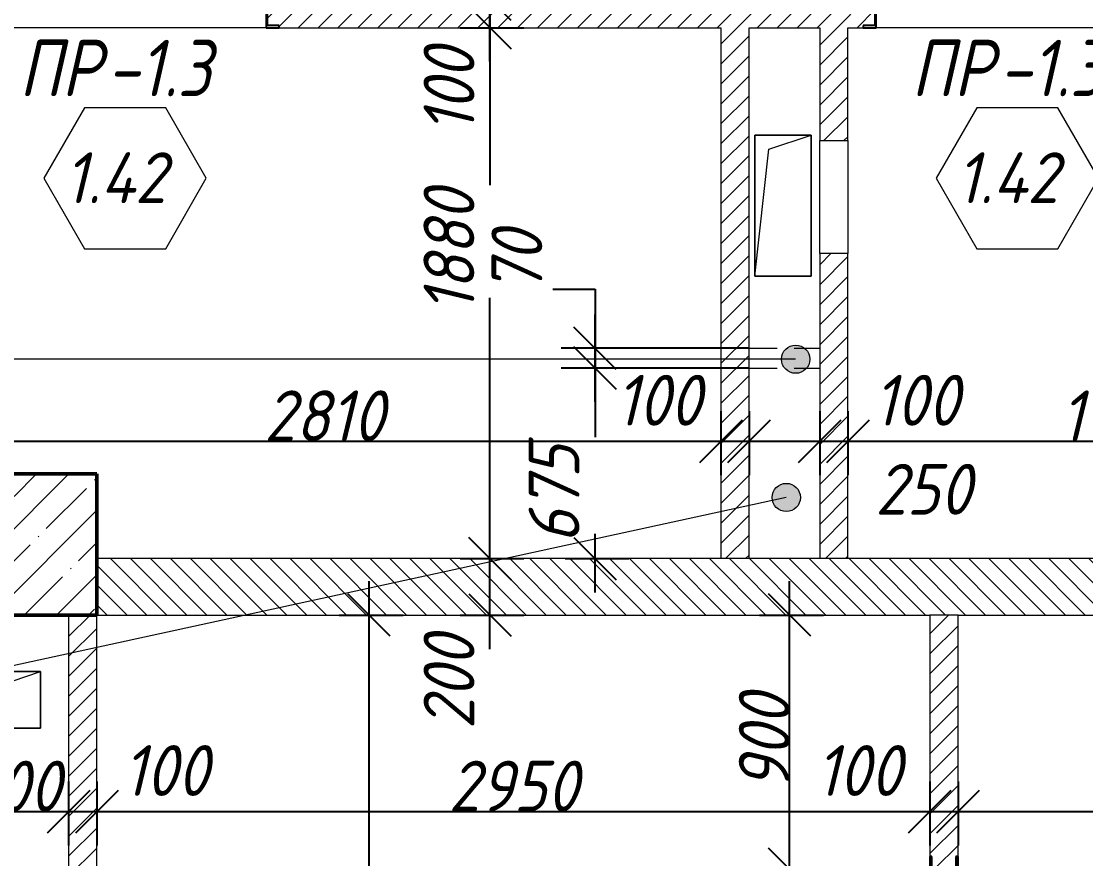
# Model space of a CAD drawing. Header units: millimetres. Extents: x -401725 to 250493, y 305116 to 802890.
# Drawn here: x -97068 to -93298, y 621535 to 624500 of the extents above; entities that cross this region are included whole.
import ezdxf

# ---------------------------------------------------------------- set-up
doc = ezdxf.new("R2010")
doc.units = ezdxf.units.MM
doc.linetypes.add('200_ШТРИХ_ш1п0_6_', pattern=[160, 100, -60])
for name, color, linetype, lineweight in [('A-____-____-DIMS', 7, 'Continuous', 9), ('A-DOOR-____-IDEN', 7, 'Continuous', 9), ('A-FLOR-____-OTLN', 7, 'Continuous', 9), ('A-GENM-____-IDEN', 7, 'Continuous', 9), ('A-GENM-____-MCUT', 7, 'Continuous', 25), ('A-GENM-____-OTLN', 7, 'Continuous', 9), ('A-GENM-____-OTLN-1', 7, 'Continuous', 25), ('A-WALL-FNSH-MCUT-1', 7, 'Continuous', 9), ('G-____-____-TEXT', 7, 'Continuous', 9), ('S-COLS-____-MCUT', 7, 'Continuous', 50), ('S-COLS-____-OTLN', 7, 'Continuous', 9)]:
    doc.layers.add(name, color=color, linetype=linetype, lineweight=lineweight)
for name, color, linetype, lineweight, true_color in [('A-DETL-____-OTLN-11', 7, '200_ШТРИХ_ш1п0_6_', 9, 0x000000), ('A-WALL-____-MCUT-4', 7, 'Continuous', 13, 0x000000), ('A-WALL-____-MCUT-8', 7, 'Continuous', 13, 0x000000), ('A-WALL-____-PATT-3', 9, 'Continuous', 9, 0x808080), ('A-WALL-____-PATT-4', 9, 'Continuous', 9, 0x808080), ('I-WALL-____-OTLN-2', 7, 'Continuous', 9, 0x000000)]:
    doc.layers.add(name, color=color, linetype=linetype, lineweight=lineweight, true_color=true_color)
doc.styles.add('ISOCPEUR_I_10', font='isocpeui.ttf', dxfattribs={"width": 0.9, "height": 180})
doc.styles.add('ISOCPEUR_I_14', font='isocpeui.ttf', dxfattribs={"width": 0.9, "height": 180})
doc.styles.add('ISOCPEUR_I_2', font='isocpeui.ttf', dxfattribs={"width": 0.85, "height": 2.3})
doc.dimstyles.new('ISO-1_8_0_9К_СРЕДНИЙ_Кладочные_4', dxfattribs={"dimscale": 304.8, "dimtxt": 179.276612, "dimasz": 0.492126, "dimexe": 0.393701, "dimexo": 0, "dimgap": 0, "dimtad": 1, "dimdec": 3, "dimrnd": 0.001, "dimdsep": 46, "dimtxsty": 'ISOCPEUR_I_10', "dimblk1": 'OBLIQUE', "dimblk2": 'OBLIQUE', "dimsah": 1, "dimcen": 0.09, "dimdle": 0.393701, "dimazin": 0, "dimtfac": 1, "dimtdec": 4, "dimtix": 1, "dimtmove": 1, "dimatfit": 3, "dimfxl": 1, "dimtvp": 1, "dimtolj": 1, "dimtzin": 0, "dimarcsym": 2})
doc.dimstyles.new('ISO-1_8_0_9К_СРЕДНИЙ_Кладочные_5', dxfattribs={"dimscale": 304.8, "dimtxt": 179.276612, "dimasz": 0.492126, "dimexe": 0.393701, "dimexo": 0, "dimgap": 0, "dimtad": 1, "dimdec": 3, "dimrnd": 0.001, "dimdsep": 46, "dimtxsty": 'ISOCPEUR_I_10', "dimblk1": 'OBLIQUE', "dimblk2": 'OBLIQUE', "dimsah": 1, "dimcen": 0.09, "dimdle": 0.393701, "dimazin": 0, "dimtfac": 1, "dimtdec": 4, "dimtix": 1, "dimtmove": 2, "dimatfit": 3, "dimfxl": 1, "dimtvp": 1, "dimtolj": 1, "dimtzin": 0, "dimarcsym": 2})
doc.dimstyles.new('ISO-1_8_0_9К_СРЕДНИЙ_Кладочные_6', dxfattribs={"dimscale": 304.8, "dimtxt": 179.276612, "dimasz": 0.492126, "dimexe": 0.393701, "dimexo": 0, "dimgap": 0, "dimtad": 1, "dimdec": 3, "dimrnd": 0.001, "dimdsep": 46, "dimtxsty": 'ISOCPEUR_I_14', "dimblk1": 'OBLIQUE', "dimblk2": 'OBLIQUE', "dimsah": 1, "dimcen": 0.09, "dimdle": 0.393701, "dimazin": 0, "dimtfac": 1, "dimtdec": 4, "dimtix": 1, "dimtmove": 0, "dimatfit": 3, "dimfxl": 1, "dimtvp": 1, "dimtolj": 1, "dimtzin": 0, "dimarcsym": 2})
doc.dimstyles.new('ISO-1_8_0_9К_СРЕДНИЙ_Кладочные_9', dxfattribs={"dimscale": 304.8, "dimtxt": 179.276612, "dimasz": 0.492126, "dimexe": 0.393701, "dimexo": 0, "dimgap": 0, "dimtad": 1, "dimdec": 3, "dimrnd": 0.001, "dimdsep": 46, "dimtxsty": 'ISOCPEUR_I_14', "dimblk1": 'OBLIQUE', "dimblk2": 'OBLIQUE', "dimsah": 1, "dimcen": 0.09, "dimdle": 0.393701, "dimazin": 0, "dimtfac": 1, "dimtdec": 4, "dimtix": 1, "dimtmove": 1, "dimatfit": 3, "dimfxl": 1, "dimtvp": 1, "dimtolj": 1, "dimtzin": 0, "dimarcsym": 2})
pattern_1 = [(45, (-175000.736, 544716.51), (-35.35534, 35.35534), [])]

# ---------------------------------------------------------------- blocks, each defined once
blk = doc.blocks.new('BSC_Колонна _Прямоугольная - 500х700-V169-АР1_Кладочный план 1 этажа в осях 1-64_Ю-ЯЯ')
at = {"layer": 'S-COLS-____-OTLN'}
h = blk.add_hatch(dxfattribs=at)
h.set_pattern_fill('FP_174', color=256, style=0, pattern_type=2)
h.set_pattern_definition([(315, (-77931.04, 77850), (114.04925, 114.04925), []), (315, (-77931.04, 77735.95), (114.04925, 114.04925), [201.613, -40.323, 3.353, -36.97])])
h.paths.add_polyline_path([(-250, 350), (-250, -350), (250, -350), (250, 350)], flags=0)
at = {"layer": 'S-COLS-____-MCUT'}
for p, q in [((250, 350), (-250, 350)), ((-250, 350), (-250, -350)), ((250, -350), (250, 350)), ((-250, -350), (250, -350))]:
    blk.add_line(p, q, dxfattribs=at)
blk = doc.blocks.new('154_Стойка_СКБ_Швеллер - СМ-2230_100-28218823-АР1_Кладочный план 1 этажа в осях 1-64_Ю-ЯЯ')
at = {"layer": 'A-GENM-____-MCUT'}
for p, q in [((171, 50), (125, 50)), ((125, 50), (125, -50)), ((129.5, 42.4), (171, 42.4)), ((129.5, -42.4), (129.5, 42.4)), ((171, 42.4), (171, 50)), ((125, -50), (171, -50)), ((171, -42.4), (129.5, -42.4)), ((171, -50), (171, -42.4))]:
    blk.add_line(p, q, dxfattribs=at)
blk = doc.blocks.new('AR_Отверстие прямоугольное _в плите_ - AR_Отверстие прямоугольное _в плите_-V195-АР1_Кладочный план 1 этажа в осях 1-64_Ю-ЯЯ')
at = {"layer": 'A-GENM-____-OTLN'}
for p, q in [((100, 250), (-100, 250)), ((-100, 250), (-100, -250)), ((-50, 200), (100, 250)), ((100, -250), (100, 250)), ((-100, -250), (-50, 200)), ((-100, -250), (100, -250))]:
    blk.add_line(p, q, dxfattribs=at)
blk = doc.blocks.new('AR_Отверстие прямоугольное _в плите_ - AR_Отверстие прямоугольное _в плите_-30458127-АР1_Кладочный план 1 этажа в осях 1-64_Ю-ЯЯ')
at = {"layer": 'A-GENM-____-OTLN'}
for p, q in [((100, 100), (-100, 100)), ((-100, 100), (-100, -100)), ((-50, 50), (100, 100)), ((100, -100), (100, 100)), ((-100, -100), (-50, 50)), ((-100, -100), (100, -100))]:
    blk.add_line(p, q, dxfattribs=at)
blk = doc.blocks.new('Марка проема - марка проема-27336095-АР1_Кладочный план 1 этажа в осях 1-64_Ю-ЯЯ')
at = {"layer": 'A-DOOR-____-IDEN'}
for p, q in [((-1.439, 0.159), (-2.877, -2.333)), ((1.439, 0.159), (-1.439, 0.159)), ((2.877, -2.333), (1.439, 0.159)), ((-2.877, -2.333), (-1.439, -4.825)), ((1.439, -4.825), (2.877, -2.333)), ((-1.439, -4.825), (1.439, -4.825))]:
    blk.add_line(p, q, dxfattribs=at)
blk = doc.blocks.new('_Oblique')
at = {"color": 0, "linetype": 'ByBlock', "lineweight": -2}
blk.add_line((-0.5, -0.5), (0.5, 0.5), dxfattribs=at)
blk = doc.blocks.new('*D12737')
at = {"layer": 'A-____-____-DIMS', "color": 0, "lineweight": -2, "transparency": 16777216}
for p, q in [((-97400.7, 623119.4), (-97400.7, 622893.3)), ((-94590.7, 623119.4), (-94590.7, 622893.3)), ((-97520.7, 623013.3), (-94470.7, 623013.3))]:
    blk.add_line(p, q, dxfattribs=at)
at = {"layer": 'Defpoints', "color": 0, "transparency": 16777216}
for p in [(-97400.7, 623119.4), (-94590.7, 623119.4), (-94590.7, 623013.3)]:
    blk.add_point(p, dxfattribs=at)
at = {"layer": 'A-____-____-DIMS', "color": 0, "lineweight": -2, "transparency": 16777216, "xscale": 150, "yscale": 150, "zscale": 150, "rotation": 180}
blk.add_blockref('_Oblique', (-97400.7, 623013.3), dxfattribs=at)
at = {"layer": 'A-____-____-DIMS', "color": 0, "lineweight": -2, "transparency": 16777216, "xscale": 150, "yscale": 150, "zscale": 150}
blk.add_blockref('_Oblique', (-94590.7, 623013.3), dxfattribs=at)
at = {"layer": 'A-____-____-DIMS', "color": 0, "transparency": 16777216, "insert": (-95995.7, 623103.3), "char_height": 180, "width": 504.733, "attachment_point": 5, "style": 'ISOCPEUR_I_14'}
blk.add_mtext('\\A1;2810', dxfattribs=at)
blk = doc.blocks.new('*D12738')
at = {"layer": 'A-____-____-DIMS', "color": 0, "lineweight": -2, "transparency": 16777216}
for p, q in [((-94590.7, 623119.4), (-94590.7, 622893.3)), ((-94490.7, 623119.4), (-94490.7, 622893.3)), ((-94710.7, 623013.3), (-94370.7, 623013.3))]:
    blk.add_line(p, q, dxfattribs=at)
at = {"layer": 'Defpoints', "color": 0, "transparency": 16777216}
for p in [(-94590.7, 623119.4), (-94490.7, 623119.4), (-94490.7, 623013.3)]:
    blk.add_point(p, dxfattribs=at)
at = {"layer": 'A-____-____-DIMS', "color": 0, "lineweight": -2, "transparency": 16777216, "xscale": 150, "yscale": 150, "zscale": 150, "rotation": 180}
blk.add_blockref('_Oblique', (-94590.7, 623013.3), dxfattribs=at)
at = {"layer": 'A-____-____-DIMS', "color": 0, "lineweight": -2, "transparency": 16777216, "xscale": 150, "yscale": 150, "zscale": 150}
blk.add_blockref('_Oblique', (-94490.7, 623013.3), dxfattribs=at)
at = {"layer": 'A-____-____-DIMS', "color": 0, "transparency": 16777216, "insert": (-94964, 623248.5), "char_height": 180, "width": 368.207, "attachment_point": 1, "line_spacing_factor": 1.149209, "style": 'ISOCPEUR_I_10'}
blk.add_mtext('\\A1;100', dxfattribs=at)
blk = doc.blocks.new('*D12739')
at = {"layer": 'A-____-____-DIMS', "color": 0, "lineweight": -2, "transparency": 16777216}
for p, q in [((-94490.7, 623119.4), (-94490.7, 622893.3)), ((-94240.7, 623119.4), (-94240.7, 622893.3)), ((-94610.7, 623013.3), (-94120.7, 623013.3))]:
    blk.add_line(p, q, dxfattribs=at)
at = {"layer": 'Defpoints', "color": 0, "transparency": 16777216}
for p in [(-94490.7, 623119.4), (-94240.7, 623119.4), (-94240.7, 623013.3)]:
    blk.add_point(p, dxfattribs=at)
at = {"layer": 'A-____-____-DIMS', "color": 0, "lineweight": -2, "transparency": 16777216, "xscale": 150, "yscale": 150, "zscale": 150, "rotation": 180}
blk.add_blockref('_Oblique', (-94490.7, 623013.3), dxfattribs=at)
at = {"layer": 'A-____-____-DIMS', "color": 0, "lineweight": -2, "transparency": 16777216, "xscale": 150, "yscale": 150, "zscale": 150}
blk.add_blockref('_Oblique', (-94240.7, 623013.3), dxfattribs=at)
at = {"layer": 'A-____-____-DIMS', "color": 0, "transparency": 16777216, "insert": (-94044, 622933.3), "char_height": 180, "width": 409.578, "attachment_point": 1, "line_spacing_factor": 1.149209, "style": 'ISOCPEUR_I_10'}
blk.add_mtext('\\A1;250', dxfattribs=at)
blk = doc.blocks.new('*D12740')
at = {"layer": 'A-____-____-DIMS', "color": 0, "lineweight": -2, "transparency": 16777216}
for p, q in [((-94240.7, 623119.4), (-94240.7, 622893.3)), ((-94140.7, 623119.4), (-94140.7, 622893.3)), ((-94360.7, 623013.3), (-94020.7, 623013.3))]:
    blk.add_line(p, q, dxfattribs=at)
at = {"layer": 'Defpoints', "color": 0, "transparency": 16777216}
for p in [(-94240.7, 623119.4), (-94140.7, 623119.4), (-94140.7, 623013.3)]:
    blk.add_point(p, dxfattribs=at)
at = {"layer": 'A-____-____-DIMS', "color": 0, "lineweight": -2, "transparency": 16777216, "xscale": 150, "yscale": 150, "zscale": 150, "rotation": 180}
blk.add_blockref('_Oblique', (-94240.7, 623013.3), dxfattribs=at)
at = {"layer": 'A-____-____-DIMS', "color": 0, "lineweight": -2, "transparency": 16777216, "xscale": 150, "yscale": 150, "zscale": 150}
blk.add_blockref('_Oblique', (-94140.7, 623013.3), dxfattribs=at)
at = {"layer": 'A-____-____-DIMS', "color": 0, "transparency": 16777216, "insert": (-94050.4, 623248.5), "char_height": 180, "width": 368.207, "attachment_point": 1, "line_spacing_factor": 1.149209, "style": 'ISOCPEUR_I_10'}
blk.add_mtext('\\A1;100', dxfattribs=at)
blk = doc.blocks.new('*D12741')
at = {"layer": 'A-____-____-DIMS', "color": 0, "lineweight": -2, "transparency": 16777216}
for p, q in [((-94140.7, 623119.4), (-94140.7, 622893.3)), ((-92200.7, 623119.4), (-92200.7, 622893.3)), ((-94260.7, 623013.3), (-92080.7, 623013.3))]:
    blk.add_line(p, q, dxfattribs=at)
at = {"layer": 'Defpoints', "color": 0, "transparency": 16777216}
for p in [(-94140.7, 623119.4), (-92200.7, 623119.4), (-92200.7, 623013.3)]:
    blk.add_point(p, dxfattribs=at)
at = {"layer": 'A-____-____-DIMS', "color": 0, "lineweight": -2, "transparency": 16777216, "xscale": 150, "yscale": 150, "zscale": 150, "rotation": 180}
blk.add_blockref('_Oblique', (-94140.7, 623013.3), dxfattribs=at)
at = {"layer": 'A-____-____-DIMS', "color": 0, "lineweight": -2, "transparency": 16777216, "xscale": 150, "yscale": 150, "zscale": 150}
blk.add_blockref('_Oblique', (-92200.7, 623013.3), dxfattribs=at)
at = {"layer": 'A-____-____-DIMS', "color": 0, "transparency": 16777216, "insert": (-93170.7, 623103.3), "char_height": 180, "width": 521.281, "attachment_point": 5, "style": 'ISOCPEUR_I_14'}
blk.add_mtext('\\A1;1940', dxfattribs=at)
blk = doc.blocks.new('*D12745')
at = {"layer": 'A-____-____-DIMS', "color": 0, "lineweight": -2, "transparency": 16777216}
for p, q in [((-95408.5, 622277.6), (-95408.5, 622717.6)), ((-95514.6, 622597.6), (-95288.5, 622597.6)), ((-95514.6, 622397.6), (-95288.5, 622397.6))]:
    blk.add_line(p, q, dxfattribs=at)
at = {"layer": 'Defpoints', "color": 0, "transparency": 16777216}
for p in [(-95514.6, 622597.6), (-95408.5, 622597.6), (-95514.6, 622397.6)]:
    blk.add_point(p, dxfattribs=at)
at = {"layer": 'A-____-____-DIMS', "color": 0, "lineweight": -2, "transparency": 16777216, "xscale": 150, "yscale": 150, "zscale": 150}
for p, rotation in [((-95408.5, 622597.6), 90), ((-95408.5, 622397.6), 270)]:
    blk.add_blockref('_Oblique', p, dxfattribs=dict(at, rotation=rotation))
at = {"layer": 'A-____-____-DIMS', "color": 0, "transparency": 16777216, "insert": (-95643.6, 621993.5), "char_height": 180, "width": 409.578, "attachment_point": 1, "rotation": 90, "line_spacing_factor": 1.149209, "style": 'ISOCPEUR_I_10'}
blk.add_mtext('\\A1;200', dxfattribs=at)
blk = doc.blocks.new('*D12746')
at = {"layer": 'A-____-____-DIMS', "color": 0, "lineweight": -2, "transparency": 16777216}
for p, q in [((-95408.5, 624597.6), (-95408.5, 623919.4)), ((-95514.6, 624477.6), (-95288.5, 624477.6)), ((-95408.5, 622477.6), (-95408.5, 623521.4)), ((-95514.6, 622597.6), (-95288.5, 622597.6))]:
    blk.add_line(p, q, dxfattribs=at)
at = {"layer": 'Defpoints', "color": 0, "transparency": 16777216}
for p in [(-95514.6, 624477.6), (-95408.5, 624477.6), (-95514.6, 622597.6)]:
    blk.add_point(p, dxfattribs=at)
at = {"layer": 'A-____-____-DIMS', "color": 0, "lineweight": -2, "transparency": 16777216, "xscale": 150, "yscale": 150, "zscale": 150}
for p, rotation in [((-95408.5, 624477.6), 90), ((-95408.5, 622597.6), 270)]:
    blk.add_blockref('_Oblique', p, dxfattribs=dict(at, rotation=rotation))
at = {"layer": 'A-____-____-DIMS', "color": 0, "transparency": 16777216, "insert": (-95643.6, 623468), "char_height": 180, "width": 504.733, "attachment_point": 1, "rotation": 90, "line_spacing_factor": 1.149209, "style": 'ISOCPEUR_I_10'}
blk.add_mtext('\\A1;1880', dxfattribs=at)
blk = doc.blocks.new('*D12747')
at = {"layer": 'A-____-____-DIMS', "color": 0, "lineweight": -2, "transparency": 16777216}
for p, q in [((-95408.5, 624357.6), (-95408.5, 624697.6)), ((-95514.6, 624577.6), (-95288.5, 624577.6)), ((-95514.6, 624477.6), (-95288.5, 624477.6))]:
    blk.add_line(p, q, dxfattribs=at)
at = {"layer": 'Defpoints', "color": 0, "transparency": 16777216}
for p in [(-95514.6, 624577.6), (-95408.5, 624577.6), (-95514.6, 624477.6)]:
    blk.add_point(p, dxfattribs=at)
at = {"layer": 'A-____-____-DIMS', "color": 0, "lineweight": -2, "transparency": 16777216, "xscale": 150, "yscale": 150, "zscale": 150}
for p, rotation in [((-95408.5, 624577.6), 90), ((-95408.5, 624477.6), 270)]:
    blk.add_blockref('_Oblique', p, dxfattribs=dict(at, rotation=rotation))
at = {"layer": 'A-____-____-DIMS', "color": 0, "transparency": 16777216, "insert": (-95643.6, 624103.2), "char_height": 180, "width": 368.207, "attachment_point": 1, "rotation": 90, "line_spacing_factor": 1.149209, "style": 'ISOCPEUR_I_10'}
blk.add_mtext('\\A1;100', dxfattribs=at)
blk = doc.blocks.new('*D12790')
at = {"layer": 'A-____-____-DIMS', "color": 0, "lineweight": -2, "transparency": 16777216}
for p, q in [((-97300.7, 621808.4), (-97300.7, 621582.3)), ((-96900.7, 621808.4), (-96900.7, 621582.3)), ((-97420.7, 621702.3), (-96780.7, 621702.3))]:
    blk.add_line(p, q, dxfattribs=at)
at = {"layer": 'Defpoints', "color": 0, "transparency": 16777216}
for p in [(-97300.7, 621808.4), (-96900.7, 621808.4), (-96900.7, 621702.3)]:
    blk.add_point(p, dxfattribs=at)
at = {"layer": 'A-____-____-DIMS', "color": 0, "lineweight": -2, "transparency": 16777216, "xscale": 150, "yscale": 150, "zscale": 150, "rotation": 180}
blk.add_blockref('_Oblique', (-97300.7, 621702.3), dxfattribs=at)
at = {"layer": 'A-____-____-DIMS', "color": 0, "lineweight": -2, "transparency": 16777216, "xscale": 150, "yscale": 150, "zscale": 150}
blk.add_blockref('_Oblique', (-96900.7, 621702.3), dxfattribs=at)
at = {"layer": 'A-____-____-DIMS', "color": 0, "transparency": 16777216, "insert": (-97100.7, 621792.3), "char_height": 180, "width": 426.127, "attachment_point": 5, "style": 'ISOCPEUR_I_14'}
blk.add_mtext('\\A1;400', dxfattribs=at)
blk = doc.blocks.new('*D12791')
at = {"layer": 'A-____-____-DIMS', "color": 0, "lineweight": -2, "transparency": 16777216}
for p, q in [((-96900.7, 621808.4), (-96900.7, 621582.3)), ((-96800.7, 621808.4), (-96800.7, 621582.3)), ((-97020.7, 621702.3), (-96680.7, 621702.3))]:
    blk.add_line(p, q, dxfattribs=at)
at = {"layer": 'Defpoints', "color": 0, "transparency": 16777216}
for p in [(-96900.7, 621808.4), (-96800.7, 621808.4), (-96800.7, 621702.3)]:
    blk.add_point(p, dxfattribs=at)
at = {"layer": 'A-____-____-DIMS', "color": 0, "lineweight": -2, "transparency": 16777216, "xscale": 150, "yscale": 150, "zscale": 150, "rotation": 180}
blk.add_blockref('_Oblique', (-96900.7, 621702.3), dxfattribs=at)
at = {"layer": 'A-____-____-DIMS', "color": 0, "lineweight": -2, "transparency": 16777216, "xscale": 150, "yscale": 150, "zscale": 150}
blk.add_blockref('_Oblique', (-96800.7, 621702.3), dxfattribs=at)
at = {"layer": 'A-____-____-DIMS', "color": 0, "transparency": 16777216, "insert": (-96708.5, 621937.5), "char_height": 180, "width": 368.207, "attachment_point": 1, "line_spacing_factor": 1.149209, "style": 'ISOCPEUR_I_10'}
blk.add_mtext('\\A1;100', dxfattribs=at)
blk = doc.blocks.new('*D12792')
at = {"layer": 'A-____-____-DIMS', "color": 0, "lineweight": -2, "transparency": 16777216}
for p, q in [((-96800.7, 621808.4), (-96800.7, 621582.3)), ((-93850.7, 621808.4), (-93850.7, 621582.3)), ((-96920.7, 621702.3), (-93730.7, 621702.3))]:
    blk.add_line(p, q, dxfattribs=at)
at = {"layer": 'Defpoints', "color": 0, "transparency": 16777216}
for p in [(-96800.7, 621808.4), (-93850.7, 621808.4), (-93850.7, 621702.3)]:
    blk.add_point(p, dxfattribs=at)
at = {"layer": 'A-____-____-DIMS', "color": 0, "lineweight": -2, "transparency": 16777216, "xscale": 150, "yscale": 150, "zscale": 150, "rotation": 180}
blk.add_blockref('_Oblique', (-96800.7, 621702.3), dxfattribs=at)
at = {"layer": 'A-____-____-DIMS', "color": 0, "lineweight": -2, "transparency": 16777216, "xscale": 150, "yscale": 150, "zscale": 150}
blk.add_blockref('_Oblique', (-93850.7, 621702.3), dxfattribs=at)
at = {"layer": 'A-____-____-DIMS', "color": 0, "transparency": 16777216, "insert": (-95325.7, 621792.3), "char_height": 180, "width": 546.104, "attachment_point": 5, "style": 'ISOCPEUR_I_14'}
blk.add_mtext('\\A1;2950', dxfattribs=at)
blk = doc.blocks.new('*D12793')
at = {"layer": 'A-____-____-DIMS', "color": 0, "lineweight": -2, "transparency": 16777216}
for p, q in [((-93850.7, 621808.4), (-93850.7, 621582.3)), ((-93750.7, 621808.4), (-93750.7, 621582.3)), ((-93970.7, 621702.3), (-93630.7, 621702.3))]:
    blk.add_line(p, q, dxfattribs=at)
at = {"layer": 'Defpoints', "color": 0, "transparency": 16777216}
for p in [(-93850.7, 621808.4), (-93750.7, 621808.4), (-93750.7, 621702.3)]:
    blk.add_point(p, dxfattribs=at)
at = {"layer": 'A-____-____-DIMS', "color": 0, "lineweight": -2, "transparency": 16777216, "xscale": 150, "yscale": 150, "zscale": 150, "rotation": 180}
blk.add_blockref('_Oblique', (-93850.7, 621702.3), dxfattribs=at)
at = {"layer": 'A-____-____-DIMS', "color": 0, "lineweight": -2, "transparency": 16777216, "xscale": 150, "yscale": 150, "zscale": 150}
blk.add_blockref('_Oblique', (-93750.7, 621702.3), dxfattribs=at)
at = {"layer": 'A-____-____-DIMS', "color": 0, "transparency": 16777216, "insert": (-94254, 621937.5), "char_height": 180, "width": 368.207, "attachment_point": 1, "line_spacing_factor": 1.149209, "style": 'ISOCPEUR_I_10'}
blk.add_mtext('\\A1;100', dxfattribs=at)
blk = doc.blocks.new('*D12794')
at = {"layer": 'A-____-____-DIMS', "color": 0, "lineweight": -2, "transparency": 16777216}
for p, q in [((-92200.7, 622397.6), (-92200.7, 621582.3)), ((-93750.7, 621808.4), (-93750.7, 621582.3)), ((-93870.7, 621702.3), (-92080.7, 621702.3))]:
    blk.add_line(p, q, dxfattribs=at)
at = {"layer": 'Defpoints', "color": 0, "transparency": 16777216}
for p in [(-92200.7, 622397.6), (-93750.7, 621808.4), (-92200.7, 621702.3)]:
    blk.add_point(p, dxfattribs=at)
at = {"layer": 'A-____-____-DIMS', "color": 0, "lineweight": -2, "transparency": 16777216, "xscale": 150, "yscale": 150, "zscale": 150, "rotation": 180}
blk.add_blockref('_Oblique', (-93750.7, 621702.3), dxfattribs=at)
at = {"layer": 'A-____-____-DIMS', "color": 0, "lineweight": -2, "transparency": 16777216, "xscale": 150, "yscale": 150, "zscale": 150}
blk.add_blockref('_Oblique', (-92200.7, 621702.3), dxfattribs=at)
at = {"layer": 'A-____-____-DIMS', "color": 0, "transparency": 16777216, "insert": (-92975.7, 621792.3), "char_height": 180, "width": 504.733, "attachment_point": 5, "style": 'ISOCPEUR_I_14'}
blk.add_mtext('\\A1;1550', dxfattribs=at)
blk = doc.blocks.new('*D12653')
at = {"layer": 'A-____-____-DIMS', "color": 0, "lineweight": -2, "transparency": 16777216}
for p, q in [((-95836.4, 619327.6), (-95836.4, 622517.6)), ((-95942.5, 622397.6), (-95716.4, 622397.6)), ((-95942.5, 619447.6), (-95716.4, 619447.6))]:
    blk.add_line(p, q, dxfattribs=at)
at = {"layer": 'Defpoints', "color": 0, "transparency": 16777216}
for p in [(-95942.5, 622397.6), (-95836.4, 622397.6), (-95942.5, 619447.6)]:
    blk.add_point(p, dxfattribs=at)
at = {"layer": 'A-____-____-DIMS', "color": 0, "lineweight": -2, "transparency": 16777216, "xscale": 150, "yscale": 150, "zscale": 150}
for p, rotation in [((-95836.4, 622397.6), 90), ((-95836.4, 619447.6), 270)]:
    blk.add_blockref('_Oblique', p, dxfattribs=dict(at, rotation=rotation))
at = {"layer": 'A-____-____-DIMS', "color": 0, "transparency": 16777216, "insert": (-95926.4, 620922.6), "char_height": 180, "width": 546.104, "attachment_point": 5, "rotation": 90, "style": 'ISOCPEUR_I_14'}
blk.add_mtext('\\A1;2950', dxfattribs=at)
blk = doc.blocks.new('*D12670')
at = {"layer": 'A-____-____-DIMS', "color": 0, "lineweight": -2, "transparency": 16777216}
for p, q in [((-94347.3, 620377.6), (-94347.3, 621617.6)), ((-93836.7, 621497.6), (-94467.3, 621497.6)), ((-93900.7, 620497.6), (-94467.3, 620497.6))]:
    blk.add_line(p, q, dxfattribs=at)
at = {"layer": 'Defpoints', "color": 0, "transparency": 16777216}
for p in [(-94347.3, 621497.6), (-93836.7, 621497.6), (-93900.7, 620497.6)]:
    blk.add_point(p, dxfattribs=at)
at = {"layer": 'A-____-____-DIMS', "color": 0, "lineweight": -2, "transparency": 16777216, "xscale": 150, "yscale": 150, "zscale": 150}
for p, rotation in [((-94347.3, 621497.6), 90), ((-94347.3, 620497.6), 270)]:
    blk.add_blockref('_Oblique', p, dxfattribs=dict(at, rotation=rotation))
at = {"layer": 'A-____-____-DIMS', "color": 0, "transparency": 16777216, "insert": (-94437.3, 620997.6), "char_height": 180, "width": 504.733, "attachment_point": 5, "rotation": 90, "style": 'ISOCPEUR_I_14'}
blk.add_mtext('\\A1;1000', dxfattribs=at)
blk = doc.blocks.new('*D12671')
at = {"layer": 'A-____-____-DIMS', "color": 0, "lineweight": -2, "transparency": 16777216}
for p, q in [((-94347.3, 621377.6), (-94347.3, 622517.6)), ((-94453.4, 622397.6), (-94227.3, 622397.6)), ((-93836.7, 621497.6), (-94467.3, 621497.6))]:
    blk.add_line(p, q, dxfattribs=at)
at = {"layer": 'Defpoints', "color": 0, "transparency": 16777216}
for p in [(-94453.4, 622397.6), (-94347.3, 622397.6), (-93836.7, 621497.6)]:
    blk.add_point(p, dxfattribs=at)
at = {"layer": 'A-____-____-DIMS', "color": 0, "lineweight": -2, "transparency": 16777216, "xscale": 150, "yscale": 150, "zscale": 150}
for p, rotation in [((-94347.3, 622397.6), 90), ((-94347.3, 621497.6), 270)]:
    blk.add_blockref('_Oblique', p, dxfattribs=dict(at, rotation=rotation))
at = {"layer": 'A-____-____-DIMS', "color": 0, "transparency": 16777216, "insert": (-94437.3, 621947.6), "char_height": 180, "width": 409.578, "attachment_point": 5, "rotation": 90, "style": 'ISOCPEUR_I_14'}
blk.add_mtext('\\A1;900', dxfattribs=at)
blk = doc.blocks.new('*D13287')
at = {"layer": 'A-____-____-DIMS', "color": 0, "lineweight": -2, "transparency": 16777216}
for p, q in [((-95036.4, 623392.6), (-95036.4, 623027.2)), ((-94490.7, 623272.6), (-95156.4, 623272.6)), ((-95036.4, 622477.6), (-95036.4, 622685.9)), ((-95142.5, 622597.6), (-94916.4, 622597.6))]:
    blk.add_line(p, q, dxfattribs=at)
at = {"layer": 'Defpoints', "color": 0, "transparency": 16777216}
for p in [(-95036.4, 623272.6), (-94490.7, 623272.6), (-95142.5, 622597.6)]:
    blk.add_point(p, dxfattribs=at)
at = {"layer": 'A-____-____-DIMS', "color": 0, "lineweight": -2, "transparency": 16777216, "xscale": 150, "yscale": 150, "zscale": 150}
for p, rotation in [((-95036.4, 623272.6), 90), ((-95036.4, 622597.6), 270)]:
    blk.add_blockref('_Oblique', p, dxfattribs=dict(at, rotation=rotation))
at = {"layer": 'A-____-____-DIMS', "color": 0, "transparency": 16777216, "insert": (-95271.6, 622651.7), "char_height": 180, "width": 409.578, "attachment_point": 1, "rotation": 90, "line_spacing_factor": 1.149209, "style": 'ISOCPEUR_I_10'}
blk.add_mtext('\\A1;675', dxfattribs=at)
blk = doc.blocks.new('*D13288')
at = {"layer": 'A-____-____-DIMS', "color": 0, "lineweight": -2, "transparency": 16777216}
for p, q in [((-95186.4, 623551.6), (-95036.4, 623551.6)), ((-95036.4, 623551.6), (-95036.4, 623342.6)), ((-95036.4, 623152.6), (-95036.4, 623462.6)), ((-94490.7, 623342.6), (-95156.4, 623342.6)), ((-94490.7, 623272.6), (-95156.4, 623272.6))]:
    blk.add_line(p, q, dxfattribs=at)
at = {"layer": 'Defpoints', "color": 0, "transparency": 16777216}
for p in [(-95036.4, 623342.6), (-94490.7, 623342.6), (-94490.7, 623272.6)]:
    blk.add_point(p, dxfattribs=at)
at = {"layer": 'A-____-____-DIMS', "color": 0, "lineweight": -2, "transparency": 16777216, "xscale": 150, "yscale": 150, "zscale": 150}
for p, rotation in [((-95036.4, 623342.6), 90), ((-95036.4, 623272.6), 270)]:
    blk.add_blockref('_Oblique', p, dxfattribs=dict(at, rotation=rotation))
at = {"layer": 'A-____-____-DIMS', "color": 0, "transparency": 16777216, "insert": (-95403.3, 623535.1), "char_height": 180, "width": 273.052, "attachment_point": 1, "rotation": 90, "line_spacing_factor": 1.149209, "style": 'ISOCPEUR_I_14'}
blk.add_mtext('\\A1;70', dxfattribs=at)

msp = doc.modelspace()

# ---------------------------------------------------------------- hatches: boundary and pattern name
at = {"layer": 'A-WALL-____-PATT-3'}
h = msp.add_hatch(dxfattribs=at)
h.set_pattern_fill('FP_6', color=256, style=0, pattern_type=2)
h.set_pattern_definition([(135, (-175000.736, 544716.51), (-35.35534, -35.35534), [])])
h.paths.add_polyline_path([(-92200.7357, 622397.5526), (-92200.7357, 622597.5526), (-96800.7357, 622597.5526), (-96800.7357, 622397.5526), (-93711.9216, 622397.5526)], flags=0)
at = {"layer": 'A-WALL-____-PATT-4'}
h = msp.add_hatch(dxfattribs=at)
h.set_pattern_fill('FP_5', color=256, style=0, pattern_type=2)
h.set_pattern_definition(pattern_1)
h.paths.add_polyline_path([(-91600.7357, 624477.5526), (-91600.7357, 624577.5526), (-92994.7357, 624577.5526), (-92994.7357, 624569.9526), (-93036.2357, 624569.9526), (-93036.2357, 624485.1526), (-92994.7357, 624485.1526), (-92994.7357, 624477.5526), (-91700.7357, 624477.5526)], flags=0)
h.paths.add_polyline_path([(-94490.7357, 624477.5526), (-94086.7357, 624477.5526), (-94086.7357, 624485.1526), (-94045.2357, 624485.1526), (-94045.2357, 624569.9526), (-94086.7357, 624569.9526), (-94086.7357, 624577.5526), (-96154.7357, 624577.5526), (-96154.7357, 624569.9526), (-96196.2357, 624569.9526), (-96196.2357, 624485.1526), (-96154.7357, 624485.1526), (-96154.7357, 624477.5526), (-94590.7357, 624477.5526)], flags=0)
h.paths.add_polyline_path([(-97246.7357, 624477.5526), (-97246.7357, 624485.1526), (-97205.2357, 624485.1526), (-97205.2357, 624569.9526), (-97246.7357, 624569.9526), (-97246.8502, 624577.5526), (-97500.7357, 624577.5526), (-97500.7357, 624477.5526), (-97246.8502, 624477.5526)], flags=0)
h = msp.add_hatch(dxfattribs=at)
h.set_pattern_fill('FP_5', color=256, style=0, pattern_type=2)
h.set_pattern_definition(pattern_1)
h.paths.add_polyline_path([(-94590.7357, 622597.5526), (-94490.7357, 622597.5526), (-94490.7357, 624477.5526), (-94590.7357, 624477.5526), (-94590.7357, 622929.7757)], flags=0)
h = msp.add_hatch(dxfattribs=at)
h.set_pattern_fill('FP_5', color=256, style=0, pattern_type=2)
h.set_pattern_definition(pattern_1)
h.paths.add_polyline_path([(-94140.7357, 622597.5526), (-94140.7357, 623677.5526), (-94240.7357, 623677.5526), (-94240.7357, 622597.5526)], flags=0)
h.paths.add_polyline_path([(-94140.7357, 624077.5526), (-94140.7357, 624477.5526), (-94240.7357, 624477.5526), (-94240.7357, 624077.5526)], flags=0)
h = msp.add_hatch(dxfattribs=at)
h.set_pattern_fill('FP_5', color=256, style=0, pattern_type=2)
h.set_pattern_definition(pattern_1)
h.paths.add_polyline_path([(-96800.7357, 620547.5526), (-96800.7357, 622397.5526), (-96900.7357, 622397.5526), (-96900.7357, 620547.5526)], flags=0)
h = msp.add_hatch(dxfattribs=at)
h.set_pattern_fill('FP_5', color=256, style=0, pattern_type=2)
h.set_pattern_definition(pattern_1)
h.paths.add_polyline_path([(-93750.7357, 611797.5526), (-93750.7357, 611951.5526), (-93758.3357, 611951.5526), (-93758.3357, 611993.0526), (-93843.1357, 611993.0526), (-93843.1357, 611951.5526), (-93850.7357, 611951.5526), (-93850.7357, 611797.5526), (-93758.3357, 611797.5526)], flags=0)
h.paths.add_polyline_path([(-93843.1357, 612902.0526), (-93758.3357, 612902.0526), (-93757.9232, 612943.5526), (-93750.7357, 612943.5526), (-93750.7357, 614341.5526), (-93758.3357, 614341.5526), (-93758.3357, 614383.0526), (-93843.1357, 614383.0526), (-93843.1357, 614341.5526), (-93850.7357, 614341.5526), (-93850.7357, 612943.5526), (-93843.1357, 612943.5526)], flags=0)
h.paths.add_polyline_path([(-93758.3357, 615392.0526), (-93758.3357, 615433.5526), (-93750.7357, 615433.5526), (-93750.7357, 620451.5526), (-93758.3357, 620451.5526), (-93758.3357, 620493.0526), (-93843.1357, 620493.0526), (-93843.1357, 620451.5526), (-93850.7357, 620451.5526), (-93850.7357, 615433.5526), (-93843.1357, 615433.5526), (-93843.1357, 615392.0526)], flags=0)
h.paths.add_polyline_path([(-93843.1357, 621502.0526), (-93758.3357, 621502.0526), (-93758.3357, 621543.5526), (-93750.7357, 621543.5526), (-93750.7357, 622397.5526), (-93850.7357, 622397.5526), (-93850.7357, 621543.5526), (-93843.1357, 621543.5526)], flags=0)
at = {"layer": 'G-____-____-TEXT'}
h = msp.add_hatch(color=256, dxfattribs=at)
edge = h.paths.add_edge_path(flags=0)
edge.add_arc((-94325.7753, 623303.8855), 50, 0, 360)
h = msp.add_hatch(color=256, dxfattribs=at)
edge = h.paths.add_edge_path(flags=0)
edge.add_arc((-94358.9437, 622814.1217), 50, 0, 360)

# ---------------------------------------------------------------- linework, layer by layer
at = {"layer": 'A-DETL-____-OTLN-11'}
for p, q in [((-94490.7357, 623342.5526), (-94240.7357, 623342.5526)), ((-94490.7357, 623272.5526), (-94240.7357, 623272.5526))]:
    msp.add_line(p, q, dxfattribs=at)
at = {"layer": 'A-FLOR-____-OTLN'}
for p, q in [((-94470.7357, 624097.5526), (-94270.7357, 624097.5526)), ((-94470.7357, 623597.5526), (-94470.7357, 624097.5526)), ((-94270.7357, 624097.5526), (-94270.7357, 623597.5526)), ((-94270.7357, 623597.5526), (-94470.7357, 623597.5526)), ((-97200.7357, 622197.5526), (-97000.7357, 622197.5526)), ((-97000.7357, 622197.5526), (-97000.7357, 621997.5526)), ((-97000.7357, 621997.5526), (-97200.7357, 621997.5526))]:
    msp.add_line(p, q, dxfattribs=at)
at = {"layer": 'A-WALL-____-MCUT-4'}
for p, q in [((-92200.7357, 622597.5526), (-96800.7357, 622597.5526)), ((-96800.7357, 622397.5526), (-93850.7357, 622397.5526)), ((-93750.7357, 622397.5526), (-92200.7357, 622397.5526))]:
    msp.add_line(p, q, dxfattribs=at)
at = {"layer": 'A-WALL-____-MCUT-8'}
msp.add_line((-93750.7357, 622397.5526), (-93850.7357, 622397.5526), dxfattribs=at)
at = {"layer": 'A-WALL-FNSH-MCUT-1'}
for p, q in [((-96154.7357, 624477.5526), (-94590.7357, 624477.5526)), ((-94590.7357, 624477.5526), (-94590.7357, 622597.5526)), ((-94490.7357, 624477.5526), (-94240.7357, 624477.5526)), ((-94490.7357, 622597.5526), (-94490.7357, 624477.5526)), ((-94240.7357, 624477.5526), (-94240.7357, 624077.5526)), ((-94140.7357, 624477.5526), (-94086.7357, 624477.5526)), ((-94140.7357, 624077.5526), (-94140.7357, 624477.5526)), ((-94240.7357, 624077.5526), (-94140.7357, 624077.5526)), ((-94240.7357, 623677.5526), (-94240.7357, 622597.5526)), ((-94140.7357, 623677.5526), (-94240.7357, 623677.5526)), ((-94140.7357, 622597.5526), (-94140.7357, 623677.5526)), ((-96900.7357, 622397.5526), (-96900.7357, 620547.5526)), ((-96800.7357, 620547.5526), (-96800.7357, 622397.5526)), ((-93850.7357, 622397.5526), (-93850.7357, 621543.5526)), ((-93750.7357, 621543.5526), (-93750.7357, 622397.5526))]:
    msp.add_line(p, q, dxfattribs=at)
at = {"layer": 'G-____-____-TEXT'}
for p, q in [((-94325.7753, 623303.8855), (-100806.9699, 623303.8855)), ((-94358.9437, 622814.1217), (-99569.3854, 621680.9445))]:
    msp.add_line(p, q, dxfattribs=at)
for centre in [(-94325.7753, 623303.8855), (-94358.9437, 622814.1217)]:
    msp.add_circle(centre, 50, dxfattribs=at)
at = {"layer": 'I-WALL-____-OTLN-2'}
for p, q in [((-96200.7357, 624477.5526), (-97200.7357, 624477.5526)), ((-93040.7357, 624477.5526), (-94040.7357, 624477.5526)), ((-94240.7357, 623677.5526), (-94240.7357, 624077.5526)), ((-94140.7357, 624077.5526), (-94140.7357, 623677.5526))]:
    msp.add_line(p, q, dxfattribs=at)

# ---------------------------------------------------------------- block references
at = {"layer": 'A-DOOR-____-IDEN', "xscale": 99.99999999999993, "yscale": 99.99999999999993, "zscale": 99.99999999999993}
for p in [(-96700.7357, 624177.5526), (-93540.7357, 624177.5526)]:
    msp.add_blockref('Марка проема - марка проема-27336095-АР1_Кладочный план 1 этажа в осях 1-64_Ю-ЯЯ', p, dxfattribs=at)
at = {"layer": 'A-GENM-____-OTLN'}
for name, p in [('AR_Отверстие прямоугольное _в плите_ - AR_Отверстие прямоугольное _в плите_-V195-АР1_Кладочный план 1 этажа в осях 1-64_Ю-ЯЯ', (-94370.7357, 623847.5526)), ('AR_Отверстие прямоугольное _в плите_ - AR_Отверстие прямоугольное _в плите_-30458127-АР1_Кладочный план 1 этажа в осях 1-64_Ю-ЯЯ', (-97100.7357, 622097.5526))]:
    msp.add_blockref(name, p, dxfattribs=at)
at = {"layer": 'A-GENM-____-OTLN-1'}
msp.add_blockref('154_Стойка_СКБ_Швеллер - СМ-2230_100-28218823-АР1_Кладочный план 1 этажа в осях 1-64_Ю-ЯЯ', (-96325.7357, 624527.5526), dxfattribs=at)
for p, rotation in [((-93915.7357, 624527.5526), 180), ((-93800.7357, 621372.5526), 89.99999999999991)]:
    msp.add_blockref('154_Стойка_СКБ_Швеллер - СМ-2230_100-28218823-АР1_Кладочный план 1 этажа в осях 1-64_Ю-ЯЯ', p, dxfattribs=dict(at, rotation=rotation))
at = {"layer": 'S-COLS-____-OTLN', "rotation": 89.9999999999999}
msp.add_blockref('BSC_Колонна _Прямоугольная - 500х700-V169-АР1_Кладочный план 1 этажа в осях 1-64_Ю-ЯЯ', (-97150.7357, 622647.5526), dxfattribs=at)

# ---------------------------------------------------------------- texts
at = {"layer": 'A-DOOR-____-IDEN', "char_height": 180, "width": 476.202375, "attachment_point": 1, "style": 'ISOCPEUR_I_14'}
for insert in [(-96916.9248, 624036.3721), (-93756.9248, 624036.3721)]:
    msp.add_mtext('1.42', dxfattribs=dict(at, insert=insert))
at = {"layer": 'A-GENM-____-IDEN', "char_height": 200, "attachment_point": 1, "style": 'ISOCPEUR_I_2'}
for s, insert, width in [('ПР', (-97076.1924, 624434.6687), 375.18975), ('-1.3', (-96766.6299, 624434.6687), 505.063125), ('ПР', (-93916.1924, 624434.6687), 375.18975), ('-1.3', (-93606.6299, 624434.6687), 505.063125)]:
    msp.add_mtext(s, dxfattribs=dict(at, insert=insert, width=width))

# ---------------------------------------------------------------- dimensions: what is measured, and where the dimension line sits
at = {"layer": 'A-____-____-DIMS'}
for base, p1, p2, dimstyle, override, picture, middle in [((-95408.4847, 624577.5526), (-95514.5508, 624477.5526), (-95514.5508, 624577.5526), 'ISO-1_8_0_9К_СРЕДНИЙ_Кладочные_5', {"dimpost": '<>', "dimfxl": 100}, '*D12747', (-95523.6468, 624287.3378)), ((-95408.4847, 624477.5526), (-95514.5508, 622597.5526), (-95514.5508, 624477.5526), 'ISO-1_8_0_9К_СРЕДНИЙ_Кладочные_4', {"dimpost": '<>', "dimfxl": 1880}, '*D12746', (-95523.6468, 623720.3863)), ((-95036.4252, 623342.5526), (-94490.7357, 623272.5526), (-94490.7357, 623342.5526), 'ISO-1_8_0_9К_СРЕДНИЙ_Кладочные_9', {"dimpost": '<>', "dimfxl": 70}, '*D13288', (-95151.5872, 623551.5874)), ((-95036.4252, 623272.5526), (-95142.4912, 622597.5526), (-94490.7357, 623272.5526), 'ISO-1_8_0_9К_СРЕДНИЙ_Кладочные_4', {"dimpost": '<>', "dimfxl": 938.30177}, '*D13287', (-95151.5872, 622856.508)), ((-95408.4847, 622597.5526), (-95514.5508, 622397.5526), (-95514.5508, 622597.5526), 'ISO-1_8_0_9К_СРЕДНИЙ_Кладочные_5', {"dimpost": '<>', "dimfxl": 200}, '*D12745', (-95523.6468, 622198.243))]:
    dim = msp.add_linear_dim(base=base, p1=p1, p2=p2, angle=90, dimstyle=dimstyle, override=override, dxfattribs=at)
    dim.commit()
    dim.dimension.update_dxf_attribs({"geometry": picture, "text_midpoint": middle, "dimtype": 160, "text_rotation": 90})
for base, p1, p2, override, picture, middle in [((-94490.7357, 623013.3393), (-94590.7357, 623119.4053), (-94490.7357, 623119.4053), {"dimpost": '<>', "dimfxl": 100}, '*D12738', (-94779.85, 623128.5013)), ((-94140.7357, 623013.3393), (-94240.7357, 623119.4053), (-94140.7357, 623119.4053), {"dimpost": '<>', "dimfxl": 100}, '*D12740', (-93866.3103, 623128.5013)), ((-94240.7357, 623013.3393), (-94490.7357, 623119.4053), (-94240.7357, 623119.4053), {"dimpost": '<>', "dimfxl": 250}, '*D12739', (-93839.2563, 622813.3427)), ((-96800.7357, 621702.2918), (-96900.7357, 621808.3578), (-96800.7357, 621808.3578), {"dimpost": '<>', "dimfxl": 100}, '*D12791', (-96524.425, 621817.4538)), ((-93750.7357, 621702.2918), (-93850.7357, 621808.3578), (-93750.7357, 621808.3578), {"dimpost": '<>', "dimfxl": 100}, '*D12793', (-94069.8819, 621817.4538))]:
    dim = msp.add_linear_dim(base=base, p1=p1, p2=p2, dimstyle='ISO-1_8_0_9К_СРЕДНИЙ_Кладочные_5', override=override, dxfattribs=at)
    dim.commit()
    dim.dimension.update_dxf_attribs({"geometry": picture, "text_midpoint": middle, "dimtype": 160})
for base, p1, p2, override, picture, middle in [((-94590.7357, 623013.3393), (-97400.7357, 623119.4053), (-94590.7357, 623119.4053), {"dimpost": '<>', "dimfxl": 2810}, '*D12737', (-95995.7357, 623103.3393)), ((-92200.7357, 623013.3393), (-94140.7357, 623119.4053), (-92200.7357, 623119.4053), {"dimpost": '<>', "dimfxl": 1940}, '*D12741', (-93170.7357, 623103.3393)), ((-92200.7357, 621702.2918), (-93750.7357, 621808.3578), (-92200.7357, 622397.5526), {"dimpost": '<>', "dimfxl": 1658.207013}, '*D12794', (-92975.7357, 621792.2918)), ((-96900.7357, 621702.2918), (-97300.7357, 621808.3578), (-96900.7357, 621808.3578), {"dimpost": '<>', "dimfxl": 400}, '*D12790', (-97100.7357, 621792.2918)), ((-93850.7357, 621702.2918), (-96800.7357, 621808.3578), (-93850.7357, 621808.3578), {"dimpost": '<>', "dimfxl": 2950}, '*D12792', (-95325.7357, 621792.2918))]:
    dim = msp.add_linear_dim(base=base, p1=p1, p2=p2, dimstyle='ISO-1_8_0_9К_СРЕДНИЙ_Кладочные_6', override=override, dxfattribs=at)
    dim.commit()
    dim.dimension.update_dxf_attribs({"geometry": picture, "text_midpoint": middle})
for base, p1, p2, override, picture, middle in [((-95836.4252, 622397.5526), (-95942.4912, 619447.5526), (-95942.4912, 622397.5526), {"dimpost": '<>', "dimfxl": 2950}, '*D12653', (-95926.4252, 620922.5526)), ((-94347.308, 622397.5526), (-93836.6692, 621497.5526), (-94453.374, 622397.5526), {"dimpost": '<>', "dimfxl": 1091.020075}, '*D12671', (-94437.308, 621947.5526)), ((-94347.308, 621497.5526), (-93900.7357, 620497.5526), (-93836.6692, 621497.5526), {"dimpost": '<>', "dimfxl": 1002.050159}, '*D12670', (-94437.308, 620997.5526))]:
    dim = msp.add_linear_dim(base=base, p1=p1, p2=p2, angle=90, dimstyle='ISO-1_8_0_9К_СРЕДНИЙ_Кладочные_6', override=override, dxfattribs=at)
    dim.commit()
    dim.dimension.update_dxf_attribs({"geometry": picture, "text_midpoint": middle})

doc.saveas('drawing.dxf')
